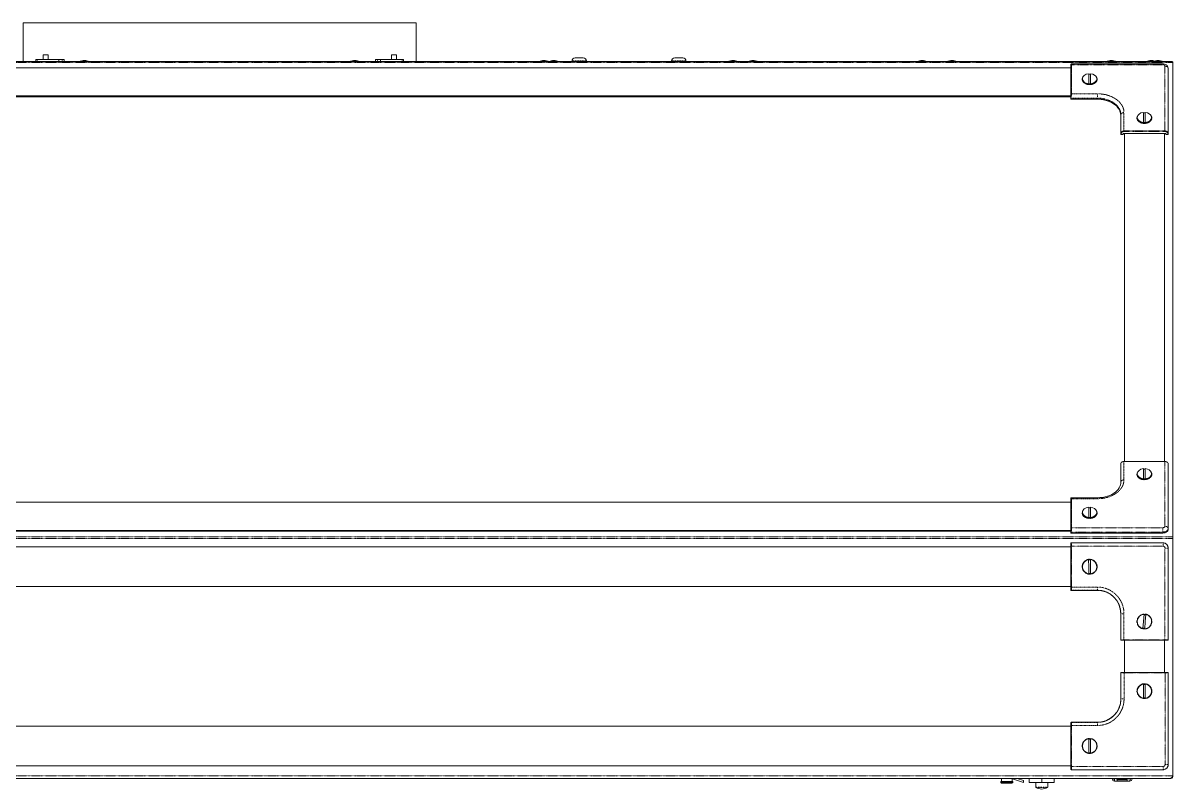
# Model space of a CAD drawing. Header units: millimetres. Extents: x 46989 to 543236, y 252623 to 526638.
# Drawn here: x 141593 to 162387, y 491020 to 504871 of the extents above; entities that cross this region are included whole.
import ezdxf

# ---------------------------------------------------------------- set-up
doc = ezdxf.new("R2010")
doc.units = ezdxf.units.MM
doc.linetypes.add('PHANTOM', pattern=[20, 10, -2, 2, -2, 2, -2])

msp = doc.modelspace()

# ---------------------------------------------------------------- linework, layer by layer
at = {"color": 7, "lineweight": 13, "ltscale": 0.03937}
for p, q in [((145148, 504871), (141593, 504871)), ((141593, 504871), (141593, 504172)), ((148703, 504871), (145148, 504871)), ((148703, 504871), (148703, 504172)), ((127939, 504172), (162365, 504172)), ((148703, 504172), (150923, 504172)), ((151780, 504172), (153321, 504172)), ((153580, 504172), (154343, 504172)), ((154521, 504172), (157763, 504172)), ((157941, 504172), (161183, 504172)), ((160549, 504131), (162207, 504131)), ((161361, 504172), (161937, 504172)), ((162387, 504159), (162387, 495580)), ((160541, 504060), (129764, 504060)), ((162300, 504035), (162300, 502861)), ((129764, 503551), (160541, 503551)), ((129765, 503537), (160541, 503537)), ((161492, 502872), (162251, 502872)), ((161511, 502872), (161511, 496944)), ((162231, 496944), (162231, 502872)), ((161500, 496944), (162242, 496944)), ((162300, 496889), (162300, 495715)), ((160540, 496204), (129763, 496204)), ((129763, 495695), (160540, 495695)), ((129764, 495680), (160539, 495680)), ((162206, 495647), (160546, 495647)), ((162387, 491256), (162387, 495549)), ((160541, 495401), (129764, 495401)), ((160541, 494652), (160541, 495429)), ((160547, 495469), (162207, 495469)), ((162300, 495376), (162300, 493716)), ((129764, 494681), (160541, 494681)), ((161483, 493710), (162261, 493710)), ((161512, 493710), (161512, 493128)), ((162232, 493128), (162232, 493710)), ((161484, 493128), (162261, 493128)), ((162301, 493122), (162301, 491462)), ((160542, 492158), (129764, 492158)), ((160542, 492186), (160542, 491408)), ((129764, 491438), (160542, 491438)), ((127959, 491212), (162345, 491212)), ((162208, 491368), (160548, 491368))]:
    msp.add_line(p, q, dxfattribs=at)
at = {"color": 7, "lineweight": 13, "ltscale": 0.001562}
for p, q in [((142000, 504293), (141955, 504293)), ((142045, 504293), (142000, 504293)), ((148345, 504293), (148300, 504293))]:
    msp.add_line(p, q, dxfattribs=at)
at = {"color": 7, "lineweight": 13, "ltscale": 0.002825}
for p, q in [((141955, 504212), (141955, 504293)), ((142045, 504212), (142045, 504293)), ((148255, 504212), (148255, 504293)), ((148345, 504212), (148345, 504293))]:
    msp.add_line(p, q, dxfattribs=at)
at = {"color": 7, "lineweight": 13, "ltscale": 0.001563}
msp.add_line((148300, 504293), (148255, 504293), dxfattribs=at)
at = {"color": 7, "linetype": 'PHANTOM', "lineweight": 13, "ltscale": 0.03937}
for p, q in [((127917, 504159), (162387, 504159)), ((160550, 504115), (162207, 504115)), ((162242, 504090), (162242, 502918)), ((162299, 504051), (162299, 502878)), ((162300, 504035), (162300, 502861)), ((161482, 502875), (162261, 502875)), ((162242, 502918), (161501, 502918)), ((162242, 502908), (161501, 502908)), ((161500, 496941), (162242, 496941)), ((162242, 496941), (162242, 495770)), ((162299, 496904), (162299, 495731)), ((162300, 496889), (162300, 495715)), ((162206, 495745), (160549, 495745)), ((127917, 495580), (162387, 495580)), ((127917, 495549), (162387, 495549)), ((162206, 495649), (160546, 495649)), ((162206, 495666), (160547, 495666)), ((160541, 494651), (160541, 495430)), ((160543, 494670), (160543, 495411)), ((160547, 495469), (162207, 495469)), ((160548, 495468), (162207, 495468)), ((160550, 495411), (162207, 495411)), ((160550, 494670), (160550, 495411)), ((162242, 495376), (162242, 493719)), ((162299, 495376), (162299, 493717)), ((162300, 495376), (162300, 493716)), ((161482, 493710), (162261, 493710)), ((162242, 493719), (161501, 493719)), ((162242, 493712), (161501, 493712)), ((161483, 493128), (162262, 493128)), ((161502, 493126), (162243, 493126)), ((161502, 493119), (162243, 493119)), ((162243, 493119), (162243, 491462)), ((162300, 493121), (162300, 491462)), ((162301, 493122), (162301, 491462)), ((160542, 492186), (160542, 491407)), ((160544, 491426), (160544, 492168)), ((160551, 491426), (160551, 492168)), ((162208, 491426), (160551, 491426)), ((127917, 491256), (162387, 491256)), ((162208, 491368), (160548, 491368)), ((162208, 491369), (160549, 491369))]:
    msp.add_line(p, q, dxfattribs=at)
at = {"color": 7, "lineweight": 13, "ltscale": 0.000938566}
msp.add_line((141824, 504212), (141851, 504212), dxfattribs=at)
at = {"color": 7, "lineweight": 13, "ltscale": 0.001393}
for p, q in [((141824, 504212), (141824, 504172)), ((142241, 504212), (142241, 504172)), ((142335, 504212), (142335, 504172)), ((147964, 504212), (147964, 504172)), ((148059, 504212), (148059, 504172)), ((148475, 504212), (148475, 504172)), ((148475, 504212), (148475, 504172))]:
    msp.add_line(p, q, dxfattribs=at)
at = {"color": 7, "lineweight": 13, "ltscale": 0.013534}
for p, q in [((142241, 504212), (141851, 504212)), ((148059, 504212), (148448, 504212))]:
    msp.add_line(p, q, dxfattribs=at)
at = {"color": 7, "linetype": 'PHANTOM', "lineweight": 13, "ltscale": 0.001393}
for p, q in [((141851, 504212), (141851, 504172)), ((142298, 504212), (142298, 504172)), ((148002, 504212), (148002, 504172)), ((148448, 504212), (148448, 504172))]:
    msp.add_line(p, q, dxfattribs=at)
at = {"color": 7, "lineweight": 13, "ltscale": 0.001967}
for p, q in [((142298, 504212), (142241, 504212)), ((148002, 504212), (148059, 504212))]:
    msp.add_line(p, q, dxfattribs=at)
at = {"color": 7, "lineweight": 13, "ltscale": 0.001312}
for p, q in [((142298, 504212), (142335, 504212)), ((147964, 504212), (148002, 504212))]:
    msp.add_line(p, q, dxfattribs=at)
at = {"color": 7, "lineweight": 13, "ltscale": 0.003125}
for p, q in [((142613, 504172), (142703, 504172)), ((147502, 504172), (147592, 504172)), ((150922, 504172), (151012, 504172)), ((151102, 504172), (151192, 504172)), ((154342, 504172), (154432, 504172)), ((154702, 504172), (154792, 504172)), ((157762, 504172), (157852, 504172)), ((158302, 504172), (158392, 504172)), ((161182, 504172), (161272, 504172)), ((162026, 504172), (162116, 504172))]:
    msp.add_line(p, q, dxfattribs=at)
at = {"color": 7, "lineweight": 13, "ltscale": 0.002742}
for p, q in [((142703, 504172), (142782, 504172)), ((147592, 504172), (147671, 504172)), ((151012, 504172), (151091, 504172)), ((151192, 504172), (151271, 504172)), ((154432, 504172), (154511, 504172)), ((154792, 504172), (154871, 504172)), ((157852, 504172), (157931, 504172)), ((158392, 504172), (158471, 504172)), ((161272, 504172), (161351, 504172)), ((162116, 504172), (162195, 504172))]:
    msp.add_line(p, q, dxfattribs=at)
at = {"color": 7, "lineweight": 13, "ltscale": 0.000382551}
for p, q in [((142782, 504172), (142793, 504172)), ((147671, 504172), (147682, 504172)), ((151091, 504172), (151102, 504172)), ((151271, 504172), (151282, 504172)), ((154511, 504172), (154522, 504172)), ((154871, 504172), (154882, 504172)), ((157931, 504172), (157942, 504172)), ((158471, 504172), (158482, 504172)), ((161351, 504172), (161362, 504172)), ((162195, 504172), (162206, 504172))]:
    msp.add_line(p, q, dxfattribs=at)
at = {"color": 7, "lineweight": 13, "ltscale": 0.000938536}
msp.add_line((148448, 504212), (148475, 504212), dxfattribs=at)
at = {"color": 7, "lineweight": 13, "ltscale": 0.014561}
msp.add_line((151101, 504172), (151521, 504172), dxfattribs=at)
at = {"color": 7, "linetype": 'PHANTOM', "lineweight": 13, "ltscale": 0.004469}
for p, q in [((151650, 504184), (151521, 504184)), ((153450, 504184), (153321, 504184))]:
    msp.add_line(p, q, dxfattribs=at)
at = {"color": 7, "lineweight": 13, "ltscale": 0.000432533}
for p, q in [((151521, 504172), (151521, 504184)), ((151780, 504172), (151780, 504184)), ((153321, 504172), (153321, 504184)), ((153580, 504172), (153580, 504184))]:
    msp.add_line(p, q, dxfattribs=at)
at = {"color": 7, "lineweight": 13, "ltscale": 0.002532}
for p, q in [((151650, 504240), (151577, 504240)), ((153450, 504240), (153377, 504240))]:
    msp.add_line(p, q, dxfattribs=at)
at = {"color": 7, "lineweight": 13, "ltscale": 1.75416e-05}
for p, q in [((151650, 504240), (151650, 504240)), ((153450, 504240), (153450, 504240))]:
    msp.add_line(p, q, dxfattribs=at)
at = {"color": 7, "lineweight": 13, "ltscale": 0.00255}
for p, q in [((151724, 504240), (151650, 504240)), ((153524, 504240), (153450, 504240))]:
    msp.add_line(p, q, dxfattribs=at)
at = {"color": 7, "linetype": 'PHANTOM', "lineweight": 13, "ltscale": 3.09982e-05}
for p, q in [((151650, 504184), (151650, 504184)), ((153450, 504184), (153450, 504184))]:
    msp.add_line(p, q, dxfattribs=at)
at = {"color": 7, "linetype": 'PHANTOM', "lineweight": 13, "ltscale": 0.0045}
for p, q in [((151780, 504184), (151650, 504184)), ((153580, 504184), (153450, 504184))]:
    msp.add_line(p, q, dxfattribs=at)
at = {"color": 7, "lineweight": 13, "ltscale": 0.000542271}
msp.add_line((160540, 504096), (160541, 504112), dxfattribs=at)
at = {"color": 7, "linetype": 'PHANTOM', "lineweight": 13, "ltscale": 0.000542305}
msp.add_line((160540, 504096), (160541, 504111), dxfattribs=at)
at = {"color": 7, "linetype": 'PHANTOM', "lineweight": 13, "ltscale": 0.00075492}
for p, q in [((160540, 504096), (160540, 504074)), ((160540, 503522), (160540, 503500)), ((160539, 496228), (160539, 496250)), ((160539, 495654), (160539, 495676))]:
    msp.add_line(p, q, dxfattribs=at)
at = {"color": 7, "lineweight": 13, "ltscale": 0.00075492}
for p, q in [((160540, 504096), (160540, 504074)), ((160540, 503521), (160540, 503500)), ((160539, 496228), (160539, 496250)), ((160539, 495654), (160539, 495676))]:
    msp.add_line(p, q, dxfattribs=at)
at = {"color": 7, "lineweight": 13, "ltscale": 1.61689e-05}
msp.add_line((160540, 504096), (160540, 504096), dxfattribs=at)
at = {"color": 7, "linetype": 'PHANTOM', "lineweight": 13, "ltscale": 0.000592961}
msp.add_line((160541, 504091), (160540, 504074), dxfattribs=at)
at = {"color": 7, "linetype": 'PHANTOM', "lineweight": 13, "ltscale": 0.019128}
for p, q in [((160541, 503540), (160541, 504091)), ((160540, 496245), (160540, 495695))]:
    msp.add_line(p, q, dxfattribs=at)
at = {"color": 7, "linetype": 'PHANTOM', "lineweight": 13, "ltscale": 2.2529e-05}
msp.add_line((160541, 504091), (160541, 504090), dxfattribs=at)
at = {"color": 7, "lineweight": 13, "ltscale": 0.019098}
for p, q in [((160541, 503540), (160541, 504090)), ((160540, 496245), (160540, 495695))]:
    msp.add_line(p, q, dxfattribs=at)
at = {"color": 7, "linetype": 'PHANTOM', "lineweight": 13, "ltscale": 0.018205}
for p, q in [((160543, 503586), (160543, 504110)), ((160550, 503590), (160550, 504115)), ((160542, 495740), (160542, 496264)), ((160549, 495745), (160549, 496269))]:
    msp.add_line(p, q, dxfattribs=at)
at = {"color": 7, "lineweight": 13, "ltscale": 0.001197}
msp.add_line((161902, 504172), (161937, 504172), dxfattribs=at)
at = {"color": 7, "lineweight": 13, "ltscale": 1.08434e-05}
for p, q in [((161937, 504172), (161937, 504172)), ((161938, 504172), (161938, 504172)), ((162343, 504172), (162343, 504172))]:
    msp.add_line(p, q, dxfattribs=at)
at = {"color": 7, "lineweight": 13, "ltscale": 0.000237893}
msp.add_line((161943, 504172), (161937, 504172), dxfattribs=at)
at = {"color": 7, "lineweight": 13, "ltscale": 0.014052}
msp.add_line((162343, 504172), (161938, 504172), dxfattribs=at)
at = {"color": 7, "linetype": 'PHANTOM', "lineweight": 13, "ltscale": 0.000578452}
msp.add_line((162207, 504115), (162207, 504131), dxfattribs=at)
at = {"color": 7, "lineweight": 13, "ltscale": 0.000219991}
msp.add_line((162343, 504172), (162349, 504172), dxfattribs=at)
at = {"color": 7, "lineweight": 13, "ltscale": 1.63702e-05}
msp.add_line((162349, 504172), (162349, 504172), dxfattribs=at)
at = {"color": 7, "lineweight": 13, "ltscale": 0.000101255}
msp.add_line((162387, 504159), (162387, 504162), dxfattribs=at)
at = {"color": 7, "lineweight": 13, "ltscale": 0.001831}
for p, q in [((160863, 503954), (160863, 503902)), ((160896, 503902), (160896, 503954)), ((161854, 503255), (161854, 503203)), ((161887, 503203), (161887, 503255)), ((161853, 496813), (161853, 496760)), ((161886, 496760), (161886, 496813)), ((160864, 496113), (160864, 496060)), ((160897, 496060), (160897, 496113))]:
    msp.add_line(p, q, dxfattribs=at)
at = {"color": 7, "lineweight": 13, "ltscale": 0.004519}
for p, q in [((160863, 503902), (160863, 503772)), ((160896, 503772), (160896, 503902)), ((161854, 503203), (161854, 503072)), ((161887, 503072), (161887, 503203)), ((161853, 496760), (161853, 496630)), ((161886, 496630), (161886, 496760)), ((160864, 496060), (160864, 495930)), ((160897, 495930), (160897, 496060))]:
    msp.add_line(p, q, dxfattribs=at)
at = {"color": 7, "lineweight": 13, "ltscale": 0.000565829}
msp.add_line((162299, 504054), (162300, 504038), dxfattribs=at)
at = {"color": 7, "linetype": 'PHANTOM', "lineweight": 13, "ltscale": 0.000566946}
for p, q in [((162299, 504051), (162300, 504035)), ((161444, 503213), (161443, 503196))]:
    msp.add_line(p, q, dxfattribs=at)
at = {"color": 7, "lineweight": 13, "ltscale": 0.000107915}
msp.add_line((162300, 504038), (162300, 504035), dxfattribs=at)
at = {"color": 7, "lineweight": 13, "ltscale": 0.001145}
for p, q in [((160846, 503771), (160815, 503783)), ((160913, 503771), (160944, 503783)), ((161837, 503071), (161806, 503084)), ((161904, 503071), (161935, 503084)), ((161836, 496629), (161805, 496641)), ((161903, 496629), (161934, 496641)), ((160847, 495929), (160816, 495941)), ((160914, 495929), (160945, 495941))]:
    msp.add_line(p, q, dxfattribs=at)
at = {"color": 7, "linetype": 'PHANTOM', "lineweight": 13, "ltscale": 0.000240345}
msp.add_line((160837, 503767), (160841, 503772), dxfattribs=at)
at = {"color": 7, "lineweight": 13, "ltscale": 2.38494e-05}
for p, q in [((160863, 503771), (160863, 503772)), ((160896, 503772), (160896, 503771)), ((161854, 503072), (161854, 503072)), ((161887, 503072), (161887, 503072)), ((160864, 495929), (160864, 495930)), ((160897, 495930), (160897, 495929))]:
    msp.add_line(p, q, dxfattribs=at)
at = {"color": 7, "linetype": 'PHANTOM', "lineweight": 13, "ltscale": 0.000204011}
msp.add_line((160880, 503758), (160880, 503764), dxfattribs=at)
at = {"color": 7, "linetype": 'PHANTOM', "lineweight": 13, "ltscale": 0.000233951}
msp.add_line((160925, 503768), (160921, 503774), dxfattribs=at)
at = {"color": 7, "lineweight": 13, "ltscale": 9.85941e-05}
msp.add_line((160943, 503781), (160945, 503783), dxfattribs=at)
at = {"color": 7, "linetype": 'PHANTOM', "lineweight": 13, "ltscale": 2.57364e-05}
msp.add_line((160945, 503782), (160944, 503782), dxfattribs=at)
at = {"color": 7, "linetype": 'PHANTOM', "lineweight": 13, "ltscale": 0.000646864}
for p, q in [((160541, 503540), (160540, 503522)), ((161482, 502875), (161481, 502856)), ((162261, 502875), (162262, 502856))]:
    msp.add_line(p, q, dxfattribs=at)
at = {"color": 7, "lineweight": 13, "ltscale": 0.000632062}
msp.add_line((160541, 503540), (160540, 503522), dxfattribs=at)
at = {"color": 7, "lineweight": 13, "ltscale": 1.48142e-05}
for p, q in [((160540, 503521), (160540, 503522)), ((160539, 495676), (160539, 495676))]:
    msp.add_line(p, q, dxfattribs=at)
at = {"color": 7, "linetype": 'PHANTOM', "lineweight": 13, "ltscale": 0.000591591}
for p, q in [((160540, 503500), (160541, 503517)), ((161443, 502861), (161444, 502878)), ((162300, 502861), (162299, 502878)), ((160546, 495649), (160547, 495666))]:
    msp.add_line(p, q, dxfattribs=at)
at = {"color": 7, "linetype": 'PHANTOM', "lineweight": 13, "ltscale": 7.06278e-06}
msp.add_line((160541, 503540), (160541, 503540), dxfattribs=at)
at = {"color": 7, "linetype": 'PHANTOM', "lineweight": 13, "ltscale": 7.74774e-06}
msp.add_line((160541, 503540), (160541, 503540), dxfattribs=at)
at = {"color": 7, "lineweight": 13, "ltscale": 1.47842e-05}
for p, q in [((160541, 503540), (160541, 503540)), ((160540, 495694), (160540, 495695))]:
    msp.add_line(p, q, dxfattribs=at)
at = {"color": 7, "linetype": 'PHANTOM', "lineweight": 13, "ltscale": 0.000591588}
msp.add_line((160547, 503495), (160548, 503512), dxfattribs=at)
at = {"color": 7, "linetype": 'PHANTOM', "lineweight": 13, "ltscale": 0.016459}
for p, q in [((161021, 503495), (160547, 503495)), ((161021, 494612), (160547, 494612)), ((161443, 493716), (161443, 494190)), ((161444, 492648), (161444, 493122)), ((160548, 492226), (161022, 492226))]:
    msp.add_line(p, q, dxfattribs=at)
at = {"color": 7, "linetype": 'PHANTOM', "lineweight": 13, "ltscale": 8.10999e-05}
for p, q in [((160547, 503495), (160547, 503492)), ((161021, 503495), (161021, 503492)), ((161450, 502856), (161450, 502854)), ((161481, 502856), (161481, 502854)), ((162262, 502856), (162262, 502854)), ((162293, 502854), (162293, 502856)), ((160546, 495647), (160546, 495649)), ((162206, 495647), (162206, 495649))]:
    msp.add_line(p, q, dxfattribs=at)
at = {"color": 7, "lineweight": 13, "ltscale": 0.016459}
for p, q in [((161021, 503492), (160547, 503492)), ((161021, 494612), (160547, 494612)), ((161443, 493716), (161443, 494190)), ((161444, 492648), (161444, 493122)), ((160548, 492226), (161022, 492226))]:
    msp.add_line(p, q, dxfattribs=at)
at = {"color": 7, "linetype": 'PHANTOM', "lineweight": 13, "ltscale": 0.016424}
for p, q in [((161021, 503512), (160548, 503512)), ((161021, 494613), (160548, 494613)), ((161444, 493717), (161444, 494190)), ((161445, 492648), (161445, 493121)), ((160549, 492225), (161022, 492225))]:
    msp.add_line(p, q, dxfattribs=at)
at = {"color": 7, "linetype": 'PHANTOM', "lineweight": 13, "ltscale": 0.016352}
for p, q in [((161021, 503590), (160550, 503590)), ((160549, 496269), (161020, 496269)), ((161021, 494670), (160550, 494670)), ((161501, 493719), (161501, 494190)), ((161502, 492648), (161502, 493119)), ((160551, 492168), (161022, 492168))]:
    msp.add_line(p, q, dxfattribs=at)
at = {"color": 7, "linetype": 'PHANTOM', "lineweight": 13, "ltscale": 0.002731}
for p, q in [((161021, 503590), (161021, 503512)), ((162206, 495745), (162206, 495666))]:
    msp.add_line(p, q, dxfattribs=at)
at = {"color": 7, "linetype": 'PHANTOM', "lineweight": 13, "ltscale": 0.000590557}
for p, q in [((161021, 503512), (161021, 503495)), ((162206, 495666), (162206, 495649))]:
    msp.add_line(p, q, dxfattribs=at)
at = {"color": 7, "linetype": 'PHANTOM', "lineweight": 13, "ltscale": 0.011563}
for p, q in [((161501, 502918), (161501, 503251)), ((161500, 496608), (161500, 496941))]:
    msp.add_line(p, q, dxfattribs=at)
at = {"color": 7, "linetype": 'PHANTOM', "lineweight": 13, "ltscale": 0.011638}
for p, q in [((161443, 502861), (161443, 503196)), ((161442, 496554), (161442, 496889))]:
    msp.add_line(p, q, dxfattribs=at)
at = {"color": 7, "lineweight": 13, "ltscale": 0.011638}
for p, q in [((161443, 502861), (161443, 503196)), ((161442, 496554), (161442, 496889))]:
    msp.add_line(p, q, dxfattribs=at)
at = {"color": 7, "linetype": 'PHANTOM', "lineweight": 13, "ltscale": 0.011613}
for p, q in [((161444, 502878), (161444, 503213)), ((161443, 496570), (161443, 496904))]:
    msp.add_line(p, q, dxfattribs=at)
at = {"color": 7, "lineweight": 13, "ltscale": 3.50011e-05}
msp.add_line((161802, 503085), (161802, 503084), dxfattribs=at)
at = {"color": 7, "lineweight": 13, "ltscale": 6.30243e-05}
msp.add_line((161803, 503085), (161803, 503083), dxfattribs=at)
at = {"color": 7, "linetype": 'PHANTOM', "lineweight": 13, "ltscale": 0.000287209}
msp.add_line((161827, 503067), (161832, 503073), dxfattribs=at)
at = {"color": 7, "linetype": 'PHANTOM', "lineweight": 13, "ltscale": 0.000253722}
msp.add_line((161870, 503058), (161870, 503065), dxfattribs=at)
at = {"color": 7, "linetype": 'PHANTOM', "lineweight": 13, "ltscale": 0.000279553}
msp.add_line((161917, 503068), (161912, 503075), dxfattribs=at)
at = {"color": 7, "linetype": 'PHANTOM', "lineweight": 13, "ltscale": 6.34204e-05}
msp.add_line((161937, 503083), (161935, 503083), dxfattribs=at)
at = {"color": 7, "lineweight": 13, "ltscale": 2.23702e-05}
msp.add_line((161939, 503085), (161939, 503085), dxfattribs=at)
at = {"color": 7, "linetype": 'PHANTOM', "lineweight": 13, "ltscale": 0.000591621}
for p, q in [((161450, 502856), (161451, 502873)), ((162293, 502856), (162292, 502873))]:
    msp.add_line(p, q, dxfattribs=at)
at = {"color": 7, "linetype": 'PHANTOM', "lineweight": 13, "ltscale": 0.001068}
for p, q in [((161481, 502856), (161450, 502856)), ((162293, 502856), (162262, 502856)), ((160540, 495462), (160540, 495431)), ((160540, 494650), (160540, 494619)), ((161481, 493709), (161450, 493709)), ((162293, 493709), (162262, 493709)), ((161482, 493129), (161451, 493129)), ((162294, 493129), (162263, 493129)), ((160541, 492188), (160541, 492218)), ((160541, 491376), (160541, 491406))]:
    msp.add_line(p, q, dxfattribs=at)
at = {"color": 7, "lineweight": 13, "ltscale": 0.001068}
for p, q in [((161481, 502854), (161450, 502854)), ((162293, 502854), (162262, 502854)), ((160540, 495462), (160540, 495431)), ((160540, 494650), (160540, 494619)), ((161481, 493709), (161450, 493709)), ((162293, 493709), (162262, 493709)), ((161482, 493129), (161451, 493129)), ((162294, 493129), (162263, 493129)), ((160541, 492188), (160541, 492218)), ((160541, 491376), (160541, 491406))]:
    msp.add_line(p, q, dxfattribs=at)
at = {"color": 7, "lineweight": 13, "ltscale": 0.000293974}
msp.add_line((161489, 502869), (161488, 502860), dxfattribs=at)
at = {"color": 7, "linetype": 'PHANTOM', "lineweight": 13, "ltscale": 0.000345696}
for p, q in [((161501, 502918), (161501, 502908)), ((162242, 502918), (162242, 502908))]:
    msp.add_line(p, q, dxfattribs=at)
at = {"color": 7, "lineweight": 13, "ltscale": 0.000293971}
msp.add_line((162255, 502869), (162255, 502860), dxfattribs=at)
at = {"color": 7, "lineweight": 13, "ltscale": 0.000542275}
for p, q in [((161442, 496889), (161443, 496905)), ((162300, 496889), (162299, 496905))]:
    msp.add_line(p, q, dxfattribs=at)
at = {"color": 7, "linetype": 'PHANTOM', "lineweight": 13, "ltscale": 0.000542271}
for p, q in [((161442, 496889), (161443, 496904)), ((160539, 496250), (160540, 496266))]:
    msp.add_line(p, q, dxfattribs=at)
at = {"color": 7, "lineweight": 13, "ltscale": 1.6167e-05}
msp.add_line((161442, 496889), (161442, 496889), dxfattribs=at)
at = {"color": 7, "linetype": 'PHANTOM', "lineweight": 13, "ltscale": 7.32152e-05}
for p, q in [((161500, 496941), (161500, 496944)), ((162242, 496941), (162242, 496944))]:
    msp.add_line(p, q, dxfattribs=at)
at = {"color": 7, "linetype": 'PHANTOM', "lineweight": 13, "ltscale": 0.000542282}
msp.add_line((162300, 496889), (162299, 496904), dxfattribs=at)
at = {"color": 7, "lineweight": 13, "ltscale": 1.61711e-05}
msp.add_line((162300, 496889), (162300, 496889), dxfattribs=at)
at = {"color": 7, "lineweight": 13, "ltscale": 2.59748e-05}
msp.add_line((161802, 496643), (161802, 496642), dxfattribs=at)
at = {"color": 7, "lineweight": 13, "ltscale": 5.19099e-05}
msp.add_line((161802, 496642), (161802, 496641), dxfattribs=at)
at = {"color": 7, "linetype": 'PHANTOM', "lineweight": 13, "ltscale": 0.000280489}
msp.add_line((161826, 496624), (161831, 496631), dxfattribs=at)
at = {"color": 7, "lineweight": 13, "ltscale": 2.38644e-05}
for p, q in [((161853, 496629), (161853, 496630)), ((161886, 496630), (161886, 496629))]:
    msp.add_line(p, q, dxfattribs=at)
at = {"color": 7, "linetype": 'PHANTOM', "lineweight": 13, "ltscale": 0.000246604}
msp.add_line((161870, 496615), (161870, 496622), dxfattribs=at)
at = {"color": 7, "linetype": 'PHANTOM', "lineweight": 13, "ltscale": 0.000273002}
msp.add_line((161916, 496626), (161911, 496632), dxfattribs=at)
at = {"color": 7, "linetype": 'PHANTOM', "lineweight": 13, "ltscale": 5.80152e-05}
msp.add_line((161936, 496640), (161934, 496640), dxfattribs=at)
at = {"color": 7, "lineweight": 13, "ltscale": 1.58202e-05}
msp.add_line((161938, 496642), (161938, 496643), dxfattribs=at)
at = {"color": 7, "linetype": 'PHANTOM', "lineweight": 13, "ltscale": 0.000566942}
msp.add_line((161443, 496570), (161442, 496554), dxfattribs=at)
at = {"color": 7, "lineweight": 13, "ltscale": 0.000153543}
msp.add_line((161442, 496549), (161442, 496554), dxfattribs=at)
at = {"color": 7, "lineweight": 13, "ltscale": 0.00054229}
msp.add_line((160539, 496250), (160540, 496266), dxfattribs=at)
at = {"color": 7, "lineweight": 13, "ltscale": 1.6152e-05}
msp.add_line((160539, 496250), (160539, 496250), dxfattribs=at)
at = {"color": 7, "linetype": 'PHANTOM', "lineweight": 13, "ltscale": 0.000592927}
msp.add_line((160540, 496245), (160539, 496228), dxfattribs=at)
at = {"color": 7, "linetype": 'PHANTOM', "lineweight": 13, "ltscale": 2.2514e-05}
msp.add_line((160540, 496245), (160540, 496245), dxfattribs=at)
at = {"color": 7, "lineweight": 13, "ltscale": 0.016374}
msp.add_line((160549, 496286), (161020, 496286), dxfattribs=at)
at = {"color": 7, "linetype": 'PHANTOM', "lineweight": 13, "ltscale": 0.000578467}
msp.add_line((161020, 496269), (161020, 496286), dxfattribs=at)
at = {"color": 7, "linetype": 'PHANTOM', "lineweight": 13, "ltscale": 0.000335057}
msp.add_line((160836, 495923), (160842, 495931), dxfattribs=at)
at = {"color": 7, "linetype": 'PHANTOM', "lineweight": 13, "ltscale": 0.000281552}
msp.add_line((160880, 495915), (160880, 495923), dxfattribs=at)
at = {"color": 7, "linetype": 'PHANTOM', "lineweight": 13, "ltscale": 0.000281403}
msp.add_line((160927, 495926), (160922, 495932), dxfattribs=at)
at = {"color": 7, "linetype": 'PHANTOM', "lineweight": 13, "ltscale": 4.40038e-05}
msp.add_line((160946, 495940), (160945, 495941), dxfattribs=at)
at = {"color": 7, "linetype": 'PHANTOM', "lineweight": 13, "ltscale": 0.000646861}
msp.add_line((160540, 495695), (160539, 495676), dxfattribs=at)
at = {"color": 7, "lineweight": 13, "ltscale": 0.000632059}
msp.add_line((160540, 495694), (160539, 495676), dxfattribs=at)
at = {"color": 7, "linetype": 'PHANTOM', "lineweight": 13, "ltscale": 0.000591603}
msp.add_line((160539, 495654), (160540, 495671), dxfattribs=at)
at = {"color": 7, "linetype": 'PHANTOM', "lineweight": 13, "ltscale": 7.73277e-06}
msp.add_line((160540, 495694), (160540, 495695), dxfattribs=at)
at = {"color": 7, "linetype": 'PHANTOM', "lineweight": 13, "ltscale": 7.07779e-06}
msp.add_line((160540, 495695), (160540, 495695), dxfattribs=at)
at = {"color": 7, "linetype": 'PHANTOM', "lineweight": 13, "ltscale": 0.000566953}
msp.add_line((162299, 495731), (162300, 495715), dxfattribs=at)
at = {"color": 7, "lineweight": 13, "ltscale": 0.001066}
msp.add_line((162387, 495549), (162387, 495580), dxfattribs=at)
at = {"color": 7, "linetype": 'PHANTOM', "lineweight": 13, "ltscale": 4.94346e-05}
for p, q in [((160540, 495462), (160541, 495461)), ((160540, 494619), (160541, 494620)), ((161443, 493716), (161444, 493717)), ((162300, 493716), (162299, 493717))]:
    msp.add_line(p, q, dxfattribs=at)
at = {"color": 7, "linetype": 'PHANTOM', "lineweight": 13, "ltscale": 5.40329e-05}
for p, q in [((160541, 495430), (160540, 495431)), ((160541, 494651), (160540, 494650)), ((161482, 493710), (161481, 493709)), ((162261, 493710), (162262, 493709)), ((162262, 493128), (162263, 493129)), ((160542, 492186), (160541, 492188))]:
    msp.add_line(p, q, dxfattribs=at)
at = {"color": 7, "linetype": 'PHANTOM', "lineweight": 13, "ltscale": 2.09221e-05}
for p, q in [((160541, 495430), (160541, 495429)), ((160541, 494652), (160541, 494651))]:
    msp.add_line(p, q, dxfattribs=at)
at = {"color": 7, "linetype": 'PHANTOM', "lineweight": 13, "ltscale": 0.000249728}
for p, q in [((160550, 495411), (160543, 495411)), ((160550, 494670), (160543, 494670)), ((160551, 492168), (160544, 492168)), ((160551, 491426), (160544, 491426))]:
    msp.add_line(p, q, dxfattribs=at)
at = {"color": 7, "linetype": 'PHANTOM', "lineweight": 13, "ltscale": 4.93921e-05}
for p, q in [((160547, 495469), (160548, 495468)), ((161451, 493129), (161452, 493128))]:
    msp.add_line(p, q, dxfattribs=at)
at = {"color": 7, "linetype": 'PHANTOM', "lineweight": 13, "ltscale": 3.4948e-05}
msp.add_line((162207, 495468), (162207, 495469), dxfattribs=at)
at = {"color": 7, "linetype": 'PHANTOM', "lineweight": 13, "ltscale": 0.001973}
for p, q in [((162207, 495411), (162207, 495468)), ((162242, 495376), (162299, 495376)), ((161021, 494670), (161021, 494613)), ((161501, 494190), (161444, 494190)), ((161502, 492648), (161445, 492648)), ((161022, 492168), (161022, 492225)), ((162208, 491426), (162208, 491369)), ((162243, 491462), (162300, 491462))]:
    msp.add_line(p, q, dxfattribs=at)
at = {"color": 7, "linetype": 'PHANTOM', "lineweight": 13, "ltscale": 3.49631e-05}
for p, q in [((162299, 495376), (162300, 495376)), ((161444, 494190), (161443, 494190)), ((161445, 492648), (161444, 492648))]:
    msp.add_line(p, q, dxfattribs=at)
at = {"color": 7, "lineweight": 13, "ltscale": 0.00449}
for p, q in [((160861, 495168), (160863, 495039)), ((160896, 495039), (160893, 495169)), ((160863, 495039), (160866, 494910)), ((160898, 494910), (160896, 495039)), ((161867, 494179), (161855, 494050)), ((161887, 494047), (161899, 494176)), ((161855, 494050), (161843, 493921)), ((161875, 493918), (161887, 494047)), ((161855, 492918), (161855, 492789)), ((161887, 492789), (161887, 492918)), ((161855, 492789), (161855, 492660)), ((161887, 492660), (161887, 492789)), ((160863, 491928), (160863, 491798)), ((160863, 491798), (160863, 491669)), ((160896, 491798), (160896, 491928)), ((160896, 491669), (160896, 491798))]:
    msp.add_line(p, q, dxfattribs=at)
at = {"color": 7, "linetype": 'PHANTOM', "lineweight": 13, "ltscale": 4.93815e-05}
msp.add_line((160547, 494612), (160548, 494613), dxfattribs=at)
at = {"color": 7, "linetype": 'PHANTOM', "lineweight": 13, "ltscale": 3.4933e-05}
msp.add_line((161021, 494613), (161021, 494612), dxfattribs=at)
at = {"color": 7, "linetype": 'PHANTOM', "lineweight": 13, "ltscale": 4.9424e-05}
for p, q in [((161450, 493709), (161451, 493710)), ((162293, 493709), (162292, 493710)), ((161444, 493122), (161445, 493121)), ((160541, 492218), (160542, 492217))]:
    msp.add_line(p, q, dxfattribs=at)
at = {"color": 7, "linetype": 'PHANTOM', "lineweight": 13, "ltscale": 2.09071e-05}
for p, q in [((161482, 493710), (161483, 493710)), ((162261, 493710), (162261, 493710)), ((162262, 493128), (162261, 493128))]:
    msp.add_line(p, q, dxfattribs=at)
at = {"color": 7, "linetype": 'PHANTOM', "lineweight": 13, "ltscale": 0.000249773}
for p, q in [((161501, 493719), (161501, 493712)), ((162242, 493719), (162242, 493712))]:
    msp.add_line(p, q, dxfattribs=at)
at = {"color": 7, "linetype": 'PHANTOM', "lineweight": 13, "ltscale": 5.39905e-05}
msp.add_line((161483, 493128), (161482, 493129), dxfattribs=at)
at = {"color": 7, "linetype": 'PHANTOM', "lineweight": 13, "ltscale": 2.09672e-05}
msp.add_line((161484, 493128), (161483, 493128), dxfattribs=at)
at = {"color": 7, "linetype": 'PHANTOM', "lineweight": 13, "ltscale": 0.000249758}
for p, q in [((161502, 493119), (161502, 493126)), ((162243, 493119), (162243, 493126))]:
    msp.add_line(p, q, dxfattribs=at)
at = {"color": 7, "linetype": 'PHANTOM', "lineweight": 13, "ltscale": 4.93497e-05}
msp.add_line((162294, 493129), (162293, 493128), dxfattribs=at)
at = {"color": 7, "linetype": 'PHANTOM', "lineweight": 13, "ltscale": 4.95091e-05}
msp.add_line((162301, 493122), (162300, 493121), dxfattribs=at)
at = {"color": 7, "linetype": 'PHANTOM', "lineweight": 13, "ltscale": 4.94293e-05}
for p, q in [((160548, 492226), (160549, 492225)), ((160541, 491376), (160542, 491377))]:
    msp.add_line(p, q, dxfattribs=at)
at = {"color": 7, "linetype": 'PHANTOM', "lineweight": 13, "ltscale": 3.49405e-05}
msp.add_line((161022, 492225), (161022, 492226), dxfattribs=at)
at = {"color": 7, "linetype": 'PHANTOM', "lineweight": 13, "ltscale": 2.09146e-05}
msp.add_line((160542, 492186), (160542, 492186), dxfattribs=at)
at = {"color": 7, "linetype": 'PHANTOM', "lineweight": 13, "ltscale": 5.40303e-05}
msp.add_line((160542, 491407), (160541, 491406), dxfattribs=at)
at = {"color": 7, "linetype": 'PHANTOM', "lineweight": 13, "ltscale": 2.09184e-05}
msp.add_line((160542, 491408), (160542, 491407), dxfattribs=at)
at = {"color": 7, "linetype": 'PHANTOM', "lineweight": 13, "ltscale": 3.50832e-05}
msp.add_line((162300, 491462), (162301, 491462), dxfattribs=at)
at = {"color": 7, "lineweight": 13, "ltscale": 0.001906}
msp.add_line((159285, 491157), (159285, 491212), dxfattribs=at)
at = {"color": 7, "lineweight": 13, "ltscale": 0.007819}
msp.add_line((159681, 491135), (159469, 491212), dxfattribs=at)
at = {"color": 7, "lineweight": 13, "ltscale": 0.001771}
msp.add_line((159480, 491157), (159480, 491208), dxfattribs=at)
at = {"color": 7, "lineweight": 13, "ltscale": 0.004164}
msp.add_line((159568, 491212), (159681, 491171), dxfattribs=at)
at = {"color": 7, "lineweight": 13, "ltscale": 0.00125}
msp.add_line((159681, 491171), (159681, 491135), dxfattribs=at)
at = {"color": 7, "lineweight": 13, "ltscale": 0.002681}
for p, q in [((159788, 491212), (159788, 491135)), ((160013, 491212), (160013, 491135)), ((160238, 491212), (160238, 491135))]:
    msp.add_line(p, q, dxfattribs=at)
at = {"color": 7, "linetype": 'PHANTOM', "lineweight": 13, "ltscale": 4.94266e-05}
msp.add_line((160548, 491368), (160549, 491369), dxfattribs=at)
at = {"color": 7, "lineweight": 13, "ltscale": 0.00020376}
for p, q in [((161287, 491212), (161287, 491206)), ((161308, 491212), (161308, 491206)), ((161331, 491206), (161331, 491212)), ((161604, 491206), (161604, 491212)), ((161626, 491206), (161626, 491212)), ((161647, 491206), (161647, 491212))]:
    msp.add_line(p, q, dxfattribs=at)
at = {"color": 7, "lineweight": 13, "ltscale": 0.001508}
msp.add_line((161331, 491206), (161331, 491163), dxfattribs=at)
at = {"color": 7, "linetype": 'PHANTOM', "lineweight": 13, "ltscale": 0.00155}
for p, q in [((161331, 491206), (161375, 491206)), ((161559, 491206), (161604, 491206))]:
    msp.add_line(p, q, dxfattribs=at)
at = {"color": 7, "lineweight": 13, "ltscale": 0.000218328}
msp.add_line((161331, 491169), (161331, 491163), dxfattribs=at)
at = {"color": 7, "lineweight": 13, "ltscale": 0.006385}
for p, q in [((161375, 491206), (161559, 491206)), ((161559, 491184), (161375, 491184)), ((161375, 491163), (161559, 491163))]:
    msp.add_line(p, q, dxfattribs=at)
at = {"color": 7, "lineweight": 13, "ltscale": 3.50381e-05}
for p, q in [((161375, 491206), (161375, 491205)), ((161559, 491206), (161559, 491205))]:
    msp.add_line(p, q, dxfattribs=at)
at = {"color": 7, "lineweight": 13, "ltscale": 0.001472}
for p, q in [((161375, 491205), (161375, 491163)), ((161559, 491205), (161559, 491163))]:
    msp.add_line(p, q, dxfattribs=at)
at = {"color": 7, "lineweight": 13, "ltscale": 0.000732497}
msp.add_line((161604, 491163), (161604, 491184), dxfattribs=at)
at = {"color": 7, "linetype": 'PHANTOM', "lineweight": 13, "ltscale": 3.49368e-05}
msp.add_line((162208, 491369), (162208, 491368), dxfattribs=at)
at = {"color": 7, "lineweight": 13, "ltscale": 0.000120388}
msp.add_line((162346, 491212), (162349, 491212), dxfattribs=at)
at = {"color": 7, "lineweight": 13, "ltscale": 1.9066e-05}
msp.add_line((162349, 491213), (162349, 491212), dxfattribs=at)
at = {"color": 7, "lineweight": 13, "ltscale": 0.000463651}
for p, q in [((159287, 491157), (159273, 491157)), ((159287, 491139), (159273, 491139))]:
    msp.add_line(p, q, dxfattribs=at)
at = {"color": 7, "lineweight": 13, "ltscale": 0.000618646}
for p, q in [((159273, 491139), (159273, 491157)), ((159492, 491139), (159492, 491157))]:
    msp.add_line(p, q, dxfattribs=at)
at = {"color": 7, "lineweight": 13, "ltscale": 0.000786796}
for p, q in [((159289, 491123), (159273, 491139)), ((159476, 491123), (159492, 491139))]:
    msp.add_line(p, q, dxfattribs=at)
at = {"color": 7, "lineweight": 13, "ltscale": 0.007111}
for p, q in [((159492, 491157), (159287, 491157)), ((159492, 491139), (159287, 491139))]:
    msp.add_line(p, q, dxfattribs=at)
at = {"color": 7, "lineweight": 13, "ltscale": 0.000395587}
msp.add_line((159301, 491123), (159289, 491123), dxfattribs=at)
at = {"color": 7, "lineweight": 13, "ltscale": 0.006067}
msp.add_line((159476, 491123), (159301, 491123), dxfattribs=at)
at = {"color": 7, "lineweight": 13, "ltscale": 0.007812}
for p, q in [((160013, 491135), (159788, 491135)), ((160238, 491135), (160013, 491135))]:
    msp.add_line(p, q, dxfattribs=at)
at = {"color": 7, "lineweight": 13, "ltscale": 0.002965}
for p, q in [((159905, 491135), (159905, 491050)), ((160121, 491135), (160121, 491050))]:
    msp.add_line(p, q, dxfattribs=at)
at = {"color": 7, "linetype": 'PHANTOM', "lineweight": 13, "ltscale": 0.0075}
msp.add_line((159905, 491050), (160121, 491050), dxfattribs=at)
at = {"color": 7, "linetype": 'PHANTOM', "lineweight": 13, "ltscale": 0.003684}
for p, q in [((159906, 491046), (160013, 491046)), ((160013, 491046), (160119, 491046))]:
    msp.add_line(p, q, dxfattribs=at)
at = {"color": 7, "lineweight": 13, "ltscale": 0.00155}
for p, q in [((161331, 491163), (161375, 491163)), ((161559, 491163), (161604, 491163))]:
    msp.add_line(p, q, dxfattribs=at)
at = {"color": 7, "lineweight": 13, "ltscale": 0.03937}
for points in [[(160541, 504112), (160542, 504124), (160544, 504128), (160548, 504131), (160549, 504131)], [(162299, 504054), (162296, 504071), (162289, 504088), (162279, 504101), (162265, 504114), (162250, 504122), (162234, 504128), (162218, 504131), (162207, 504131)], [(162387, 504162), (162380, 504168), (162372, 504171), (162365, 504172)], [(160812, 503784), (160824, 503774), (160840, 503766), (160859, 503760), (160874, 503759)], [(160880, 503758), (160900, 503760), (160920, 503766), (160935, 503774), (160947, 503784)], [(161443, 503196), (161442, 503217), (161439, 503238), (161434, 503258), (161426, 503279), (161417, 503299), (161406, 503318), (161392, 503337), (161369, 503364), (161341, 503389), (161310, 503412), (161275, 503433), (161237, 503450), (161197, 503465), (161155, 503477), (161111, 503486), (161066, 503491), (161021, 503492)], [(161801, 503086), (161812, 503075), (161827, 503067), (161846, 503061), (161865, 503058)], [(161870, 503058), (161892, 503060), (161911, 503066), (161927, 503074), (161938, 503084), (161940, 503086)], [(161500, 496944), (161482, 496942), (161467, 496936), (161456, 496928), (161448, 496919), (161444, 496908), (161443, 496905)], [(162242, 496944), (162260, 496942), (162275, 496936), (162286, 496928), (162294, 496919), (162298, 496908), (162299, 496905)], [(161870, 496615), (161848, 496617), (161829, 496623), (161814, 496631), (161802, 496641), (161801, 496643)], [(161870, 496615), (161891, 496617), (161910, 496623), (161925, 496631), (161937, 496641), (161939, 496643)], [(161020, 496286), (161067, 496288), (161114, 496293), (161159, 496302), (161202, 496314), (161243, 496329), (161281, 496347), (161316, 496367), (161347, 496390), (161371, 496412), (161393, 496436), (161412, 496463), (161426, 496490), (161436, 496517), (161442, 496544), (161443, 496557)], [(160540, 496266), (160541, 496278), (160543, 496283), (160547, 496286), (160549, 496286)], [(160879, 495915), (160857, 495917), (160838, 495923), (160823, 495931), (160811, 495941), (160808, 495945)], [(160879, 495915), (160900, 495917), (160919, 495922), (160934, 495930), (160946, 495941), (160948, 495943)], [(162206, 495647), (162229, 495649), (162250, 495655), (162266, 495663), (162280, 495673), (162291, 495686), (162296, 495697), (162299, 495710), (162300, 495715)], [(162387, 491256), (162375, 491236), (162368, 491227), (162361, 491220), (162357, 491216), (162351, 491213), (162345, 491212)]]:
    msp.add_lwpolyline(points, dxfattribs=at)
at = {"color": 7, "linetype": 'PHANTOM', "lineweight": 13, "ltscale": 0.03937}
for points in [[(160541, 504111), (160542, 504122), (160542, 504124), (160542, 504124), (160542, 504124), (160542, 504124), (160542, 504124), (160542, 504124), (160542, 504124), (160543, 504123), (160543, 504110)], [(160549, 504131), (160549, 504131), (160550, 504131), (160550, 504131), (160550, 504131), (160550, 504115)], [(161501, 502918), (161487, 502917), (161473, 502913), (161461, 502906), (161456, 502901), (161451, 502896), (161447, 502890), (161445, 502884), (161444, 502878)], [(161482, 502875), (161487, 502869), (161488, 502868), (161488, 502868), (161488, 502868), (161489, 502868), (161489, 502869), (161489, 502869)], [(162299, 502878), (162298, 502884), (162296, 502890), (162292, 502896), (162288, 502902), (162277, 502909), (162265, 502915), (162251, 502918), (162242, 502918)], [(161500, 496941), (161486, 496940), (161473, 496937), (161461, 496931), (161455, 496926), (161450, 496921), (161446, 496915), (161444, 496910), (161443, 496904)], [(162299, 496904), (162298, 496910), (162295, 496916), (162292, 496921), (162287, 496926), (162277, 496933), (162264, 496938), (162251, 496941), (162242, 496941)], [(160542, 496264), (160542, 496277), (160542, 496278), (160542, 496279), (160542, 496279), (160542, 496279), (160541, 496279), (160541, 496279), (160541, 496278), (160541, 496273), (160540, 496266)], [(160549, 496269), (160549, 496284), (160549, 496286), (160549, 496286), (160549, 496286), (160549, 496286)], [(160541, 495461), (160541, 495461), (160541, 495461), (160541, 495459), (160542, 495450), (160543, 495411)], [(160548, 495468), (160548, 495468), (160548, 495467), (160549, 495459), (160550, 495446), (160550, 495411)], [(160543, 494670), (160542, 494640), (160541, 494622), (160541, 494620), (160541, 494620), (160541, 494620)], [(160550, 494670), (160550, 494633), (160549, 494620), (160548, 494614), (160548, 494613), (160548, 494613)], [(162300, 493121), (162300, 493121), (162299, 493120), (162291, 493120), (162278, 493119), (162243, 493119)], [(160544, 492168), (160543, 492201), (160542, 492215), (160542, 492217), (160542, 492217), (160542, 492217)], [(160551, 492168), (160550, 492204), (160550, 492218), (160549, 492223), (160549, 492224), (160549, 492225)], [(160542, 491377), (160542, 491377), (160542, 491377), (160542, 491381), (160543, 491394), (160544, 491426)], [(160549, 491369), (160549, 491370), (160549, 491371), (160550, 491378), (160550, 491392), (160551, 491426)]]:
    msp.add_lwpolyline(points, dxfattribs=at)
for centre in [(160880, 495039), (161870, 494048), (161871, 492789), (160880, 491798)]:
    msp.add_circle(centre, 135, dxfattribs=at)
at = {"color": 7, "lineweight": 13, "ltscale": 0.03937}
for centre, radius, start, end in [((142703, 503995), 198, 90, 116.9915), ((142703, 503995), 198, 63.0085, 90), ((147592, 503995), 198, 90, 116.9915), ((147592, 503995), 198, 63.0085, 90), ((151012, 503995), 198, 90, 116.9915), ((151012, 503995), 198, 63.0085, 90), ((151192, 503995), 198, 90, 116.9915), ((151192, 503995), 198, 63.0085, 90), ((151577, 504184), 56.2, 90, 180), ((151724, 504184), 56.2, 360, 90), ((153377, 504184), 56.2, 90, 180), ((153524, 504184), 56.2, 360, 90), ((154432, 503995), 198, 90, 116.9915), ((154432, 503995), 198, 63.0085, 90), ((154792, 503995), 198, 90, 116.9915), ((154792, 503995), 198, 63.0085, 90), ((157852, 503995), 198, 90, 116.9915), ((157852, 503995), 198, 63.0085, 90), ((158392, 503995), 198, 90, 116.9915), ((158392, 503995), 198, 63.0085, 90), ((160547, 504074), 7.2, 180.0053, 212.0926), ((161272, 503995), 198, 90, 116.9915), ((161272, 503995), 198, 63.0085, 90), ((161992, 503995), 198, 90, 116.9915), ((161992, 503995), 198, 71.7485, 90), ((162116, 503995), 198, 90, 116.9915), ((162116, 503995), 198, 63.0085, 90), ((162343, 504129), 43.4, 83.1263, 90), ((160900, 503805), 48.3, 325.1094, 331.8317), ((160547, 503500), 7.2, 180.0053, 270), ((161890, 503107), 49.9, 320.2331, 331.7262), ((161893, 503102), 46.1, 328.81, 336.4412), ((161450, 502861), 7.2, 180.0053, 270), ((161481, 502861), 7.2, 270, 356.6094), ((161493, 502868), 4.09, 96.2248, 170.4365), ((162251, 502868), 4.08, 9.5853, 83.8346), ((162262, 502861), 7.2, 183.3906, 270), ((162293, 502861), 7.2, 270, 359.9947), ((161889, 496664), 49.7, 320.9334, 331.7452), ((161892, 496660), 45.9, 329.4321, 336.4507), ((160546, 496228), 7.2, 180.0128, 212.0859), ((160843, 495947), 30.7, 188.3597, 196.4043), ((160844, 495951), 32.2, 193.9672, 204.2899), ((160900, 495964), 49.5, 321.3737, 331.7565), ((160903, 495960), 45.7, 330.4136, 336.4638), ((160546, 495654), 7.2, 180.0053, 270), ((160547, 495462), 7.2, 90, 180), ((160547, 495431), 7.2, 180.0002, 212.0958), ((162207, 495376), 93.4, 0, 90), ((160880, 495039), 130, 98.2854, 263.9238), ((160880, 495039), 123, 83.5237, 98.6855), ((160880, 495039), 130, 278.2854, 83.9238), ((160880, 495039), 123, 263.5237, 278.6855), ((160547, 494650), 7.2, 147.9168, 180.0006), ((160547, 494619), 7.2, 180, 270), ((161021, 494190), 422, 360, 90), ((161871, 494048), 130, 91.7769, 257.4154), ((161871, 494048), 123, 77.0152, 92.1771), ((161871, 494048), 130, 271.7769, 77.4154), ((161871, 494048), 123, 257.0152, 272.1771), ((161450, 493716), 7.2, 180, 270), ((161481, 493716), 7.2, 270, 302.0897), ((162262, 493716), 7.2, 237.9041, 269.9998), ((162293, 493716), 7.2, 270, 360), ((161451, 493122), 7.2, 90, 180), ((161482, 493122), 7.2, 57.9163, 90.0006), ((162263, 493122), 7.2, 90.0002, 122.0958), ((162294, 493122), 7.2, 0, 90), ((161871, 492789), 130, 97.1808, 262.8192), ((161871, 492789), 123, 82.4191, 97.5809), ((161871, 492789), 130, 277.1808, 82.8192), ((161022, 492648), 422, 270, 0), ((161871, 492789), 123, 262.4191, 277.5809), ((160548, 492218), 7.2, 90, 180), ((160548, 492188), 7.2, 180, 212.0897), ((160880, 491798), 130, 97.1808, 262.8192), ((160880, 491798), 123, 82.4191, 97.5809), ((160880, 491798), 130, 277.1808, 82.8192), ((160880, 491798), 123, 262.4191, 277.5809), ((160548, 491406), 7.2, 147.9041, 179.9998), ((162208, 491462), 93.4, 270, 0), ((160548, 491376), 7.2, 180, 270), ((161331, 491206), 43.4, 180, 270), ((161331, 491206), 22.3, 180, 270), ((161604, 491206), 43.4, 270, 0), ((161604, 491206), 22.3, 270, 0), ((162343, 491256), 43.4, 280.3392, 357.976), ((159908, 491050), 3.6, 180, 241.8155), ((160013, 491244), 225, 241.8155, 270), ((160013, 491244), 225, 270, 298.1845), ((160117, 491050), 3.6, 298.1845, 360)]:
    msp.add_arc(centre, radius, start, end, dxfattribs=at)
at = {"color": 7, "linetype": 'PHANTOM', "lineweight": 13, "ltscale": 0.03937}
for centre, radius, start, end in [((159135, 503594), 1408, 356.8667, 359.6642), ((158707, 503600), 1843, 357.2619, 359.708), ((158705, 495754), 1845, 357.263, 359.7069), ((159135, 495748), 1408, 356.8667, 359.6642), ((162207, 495376), 93.4, 0, 90), ((162207, 495376), 92.4, 0, 90), ((162207, 495376), 35.5, 0, 90), ((160880, 495039), 130, 83.8869, 98.3229), ((160880, 495039), 130, 263.8863, 278.3223), ((161021, 494190), 480, 0, 90), ((161021, 494190), 423, 0, 90), ((161021, 494190), 422, 0, 90), ((161870, 494048), 130, 164.917, 198.6086), ((161870, 494048), 130, 77.0693, 91.5055), ((161870, 494048), 130, 257.6868, 272.1231), ((161871, 492789), 130, 82.7817, 97.2177), ((161022, 492648), 423, 270, 0), ((161022, 492648), 480, 270, 0), ((161022, 492648), 422, 270, 0), ((161871, 492789), 130, 262.7823, 277.2183), ((160880, 491798), 130, 83.0929, 97.5291), ((160880, 491798), 130, 342.4566, 15.9597), ((160880, 491798), 130, 262.4709, 276.9071), ((162208, 491462), 92.4, 270, 0), ((162208, 491462), 35.5, 270, 0), ((162208, 491462), 93.4, 270, 0)]:
    msp.add_arc(centre, radius, start, end, dxfattribs=at)
for centre, major_axis, ratio, start_param, end_param in [((160547, 504096), (-7.19, 0.46), 0.736577, 6.283065, 6.328804), ((160547, 504096), (-7.2, 0), 0.707106, 6.239552, 6.283317), ((160547, 504074), (7.19, -0.46), 0.736577, 3.187211, 3.747035), ((160547, 504074), (-7.2, 0), 0.707106, 6.239552, 6.283317), ((160548, 504111), (-7.19, 0.46), 0.736577, 6.283065, 6.328804), ((160550, 504110), (7.2, 0), 0.707106, 1.570796, 3.097959), ((162207, 504090), (35.5, 0), 0.707107, 6.283185, 7.853982), ((162242, 504049), (-56.9, 0), 0.707106, 3.185226, 4.712389), ((160880, 503852), (135, 0), 0.707107, 2.806481, 6.618306), ((160880, 503852), (135, 0), 0.707107, 1.449602, 1.69199), ((162207, 504051), (92.4, 0), 0.707107, 6.283185, 6.32686), ((162207, 504035), (93.4, 0), 0.707107, 6.283185, 6.32686), ((162293, 504035), (7.2, 0), 0.707106, 6.283053, 6.326819), ((160880, 503850), (130, 0), 0.707107, 3.10772, 6.317058), ((160880, 503816), (81.1, 0), 0.707107, 3.721281, 4.644093), ((160880, 503816), (81.1, 0), 0.707107, 4.712389, 5.703497), ((160547, 503521), (-7.2, 0), 0.707106, 6.239552, 6.283317), ((160547, 503521), (-7.19, 0.43), 0.674949, 6.283063, 6.324999), ((160547, 503500), (7.19, -0.43), 0.674949, 3.183406, 4.7523), ((160547, 503500), (-7.2, 0), 0.707106, 6.239552, 6.283317), ((160548, 503517), (7.19, -0.43), 0.674949, 3.183406, 4.7523), ((160550, 503585), (7.2, 0), 0.707106, 1.570796, 3.097959), ((161021, 503251), (480, 0), 0.707107, 0, 1.570796), ((161021, 503213), (423, 0), 0.707107, 6.283185, 7.853982), ((161021, 503196), (422, 0), 0.707107, 6.283185, 7.853982), ((161501, 503211), (56.9, 0), 0.707106, 1.570796, 3.097959), ((161870, 503151), (135, 0), 0.707107, 1.449602, 1.69199), ((161450, 503196), (7.2, 0), 0.707106, 3.097959, 3.141725), ((161870, 503151), (135, 0), 0.707107, 3.141593, 6.594697), ((161870, 503151), (135, 0), 0.707107, 2.830083, 3.1416), ((161870, 503150), (130, 0), 0.707107, 3.096253, 6.328525), ((161870, 503115), (81.1, 0), 0.707107, 3.673376, 4.644093), ((161870, 503115), (81.1, 0), 0.707107, 4.712389, 5.751402), ((161450, 502861), (7.19, -0.43), 0.674949, 3.183406, 4.7523), ((161450, 502861), (7.2, 0), 0.707106, 3.097959, 3.141725), ((161451, 502878), (-7.19, 0.43), 0.674949, 0.041813, 1.610707), ((161501, 502871), (49.7, 0), 0.737979, 1.570793, 3.097958), ((161481, 502861), (7.19, -0.43), 0.674949, 4.7523, 6.283063), ((161482, 502879), (13.7, -5.9), 0.302617, 4.842116, 5.671109), ((162242, 502871), (49.7, 0), 0.737979, 0.043632, 1.570793), ((162261, 502879), (13.7, 5.9), 0.302618, 3.753666, 4.582648), ((162261, 502879), (-6.2, -11.4), 0.18987, 5.988371, 7.519224), ((162262, 502861), (7.19, 0.43), 0.674949, 3.141715, 4.672478), ((162292, 502878), (7.19, 0.43), 0.674949, 4.672478, 6.241372), ((162293, 502861), (7.19, 0.43), 0.674949, 4.672478, 6.241372), ((162293, 502861), (7.2, 0), 0.707106, 6.283053, 6.326819), ((161450, 496889), (7.19, -0.46), 0.736577, 3.141472, 3.187211), ((161450, 496889), (7.2, 0), 0.707106, 3.097959, 3.141725), ((161451, 496904), (7.19, -0.46), 0.736577, 3.141472, 3.187211), ((161870, 496708), (135, 0), 0.707107, 1.449602, 1.691997), ((162291, 496904), (-7.19, -0.46), 0.736577, 3.095974, 3.141713), ((162292, 496889), (-7.19, -0.46), 0.736577, 3.095974, 3.141713), ((162292, 496889), (7.2, 0), 0.707106, 6.283053, 6.326819), ((161020, 496608), (480, 0), 0.707107, 4.712389, 6.283185), ((161500, 496568), (56.9, 0), 0.707106, 1.570796, 3.097959), ((161870, 496708), (135, 0), 0.707107, 2.827155, 6.597625), ((161870, 496707), (130, 0), 0.707107, 3.097847, 6.326931), ((161870, 496673), (81.1, 0), 0.707107, 3.680021, 5.744757), ((161020, 496554), (422, 0), 0.707107, 6.267741, 6.283185), ((161450, 496554), (7.2, 0), 0.707106, 3.097959, 3.141725), ((161020, 496570), (423, 0), 0.707107, 6.239376, 6.283185), ((160546, 496250), (7.19, -0.46), 0.736577, 3.141472, 3.187211), ((160546, 496250), (7.2, 0), 0.707106, 3.097959, 3.141725), ((160546, 496228), (7.2, 0), 0.707106, 3.097959, 3.141725), ((160546, 496228), (7.19, -0.46), 0.736577, 3.187211, 3.747035), ((160547, 496266), (-7.19, 0.46), 0.736577, 6.283065, 6.328804), ((160549, 496264), (7.2, 0), 0.707106, 1.570796, 3.097959), ((160879, 496008), (135, 0), 0.707107, 2.765576, 6.508547), ((160879, 496006), (130, 0), 0.707107, 3.021868, 6.26702), ((160879, 496008), (135, 0), 0.707107, 1.570796, 1.664624), ((160549, 495740), (7.2, 0), 0.707106, 1.570796, 3.097959), ((160879, 495972), (81.1, 0), 0.707107, 3.626527, 5.75654), ((162206, 495770), (35.5, 0), 0.707107, 4.712389, 6.283186), ((162242, 495730), (-56.9, 0), 0.707106, 3.185226, 4.712389), ((160546, 495676), (7.19, -0.43), 0.674949, 3.141471, 3.183406), ((160546, 495676), (7.2, 0), 0.707106, 3.097959, 3.141725), ((160546, 495654), (7.19, -0.43), 0.674949, 3.183406, 4.7523), ((160546, 495654), (-7.2, 0), 0.707106, 6.239552, 6.283317), ((160547, 495671), (7.19, -0.43), 0.674949, 3.183406, 4.7523), ((162206, 495731), (92.4, 0), 0.707107, 4.712389, 6.283185), ((162206, 495715), (93.4, 0), 0.707107, 4.712389, 6.283185), ((162292, 495715), (7.2, 0), 0.707106, 6.283053, 6.326819), ((160547, 495462), (5.09, 5.09), 0.998099, 0.786349, 2.355243), ((160547, 495431), (-5.09, -5.09), 0.998099, 5.496836, 6.057347), ((160548, 495461), (5.09, 5.09), 0.998099, 0.786349, 2.355243), ((160547, 494650), (-5.09, 5.09), 0.998099, 0.225838, 0.786349), ((160547, 494619), (5.09, -5.09), 0.998099, 3.927942, 5.496836), ((160548, 494620), (5.09, -5.09), 0.998099, 3.927942, 5.496836), ((161450, 493716), (5.09, -5.09), 0.998099, 3.927942, 5.496836), ((161501, 493717), (56.9, 0), 0.038134, 1.570791, 3.09796), ((161451, 493717), (-5.09, 5.09), 0.998099, 0.786349, 2.355243), ((161501, 493709), (49.7, 0), 0.043661, 1.570795, 3.09796), ((161481, 493716), (5.09, -5.09), 0.998099, 5.496836, 6.057346), ((162242, 493717), (56.9, 0), 0.038134, 0.043634, 1.570794), ((162242, 493709), (49.7, 0), 0.043661, 0.043634, 1.570795), ((162262, 493716), (5.09, 5.09), 0.998099, 3.367431, 3.927942), ((162292, 493717), (5.09, 5.09), 0.998099, 3.927942, 5.496836), ((162293, 493716), (5.09, 5.09), 0.998099, 3.927942, 5.496836), ((161451, 493122), (-5.09, -5.09), 0.998099, 3.927942, 5.496836), ((161452, 493121), (-5.09, -5.09), 0.998099, 3.927942, 5.496836), ((161502, 493121), (56.9, 0), 0.038134, 3.185226, 4.71239), ((161502, 493128), (49.7, 0), 0.043661, 3.185226, 4.71239), ((161482, 493122), (5.09, 5.09), 0.998099, 0.225829, 0.786349), ((162243, 493128), (49.7, 0), 0.043661, 4.71239, 6.239552), ((162263, 493122), (-5.09, 5.09), 0.998099, 5.496836, 6.057356), ((162293, 493121), (5.09, -5.09), 0.998099, 0.786349, 2.355243), ((162294, 493122), (5.09, -5.09), 0.998099, 0.786349, 2.355243), ((160548, 492218), (-5.09, -5.09), 0.998099, 3.927942, 5.496836), ((160549, 492217), (5.09, 5.09), 0.998099, 0.786349, 2.355243), ((160548, 492188), (-5.09, -5.09), 0.998099, 5.496836, 6.057347), ((160548, 491406), (5.09, -5.09), 0.998099, 3.367431, 3.927942), ((160548, 491376), (5.09, -5.09), 0.998099, 3.927942, 5.496836), ((160549, 491377), (5.09, -5.09), 0.998099, 3.927942, 5.496836)]:
    msp.add_ellipse(centre, major_axis=major_axis, ratio=ratio, start_param=start_param, end_param=end_param, dxfattribs=at)
at = {"color": 7, "lineweight": 13, "ltscale": 0.03937}
for centre, major_axis, start_param, end_param in [((160880, 503863), (-130, 0), 4.837717, 6.283185), ((160880, 503863), (-130, 0), 0, 1.053934), ((160880, 503857), (123, 0), 1.438484, 1.703108), ((160880, 503863), (-130, 0), 2.087659, 4.587061), ((160880, 503863), (-130, 0), 1.053934, 1.445468), ((160880, 503813), (-68.4, 0), 1.053934, 2.087659), ((160880, 503857), (123, 0), 4.580077, 4.844701), ((160880, 503863), (-130, 0), 1.696124, 2.087659), ((161870, 503164), (-130, 0), 4.837717, 6.283185), ((161870, 503158), (123, 0), 1.438484, 1.703108), ((161870, 503164), (-130, 0), 2.087659, 4.587061), ((161870, 503164), (-130, 0), 0, 1.053934), ((161870, 503164), (-130, 0), 1.053934, 1.445468), ((161870, 503114), (-68.4, 0), 1.053934, 2.087659), ((161870, 503158), (123, 0), 4.580077, 4.844701), ((161870, 503164), (-130, 0), 1.696124, 2.087659), ((161870, 496721), (-130, 0), 4.837717, 6.283185), ((161870, 496716), (123, 0), 1.438484, 1.703108), ((161870, 496721), (-130, 0), 2.087659, 4.587061), ((161870, 496721), (-130, 0), 0, 1.053934), ((161870, 496721), (-130, 0), 1.053934, 1.445468), ((161870, 496671), (-68.4, 0), 1.053934, 2.087659), ((161870, 496716), (123, 0), 4.580077, 4.844701), ((161870, 496721), (-130, 0), 1.696124, 2.087659), ((160880, 496022), (-130, 0), 4.837717, 6.283185), ((160880, 496022), (-130, 0), 6.283185, 7.337119), ((160880, 496016), (123, 0), 1.438484, 1.703108), ((160880, 496022), (-130, 0), 2.087659, 4.587061), ((160880, 496022), (-130, 0), 1.053934, 1.445468), ((160880, 495971), (-68.4, 0), 1.053934, 2.087659), ((160880, 496016), (123, 0), 4.580077, 4.844701), ((160880, 496022), (-130, 0), 1.696124, 2.087659)]:
    msp.add_ellipse(centre, major_axis=major_axis, ratio=0.707107, start_param=start_param, end_param=end_param, dxfattribs=at)

doc.saveas('drawing.dxf')
